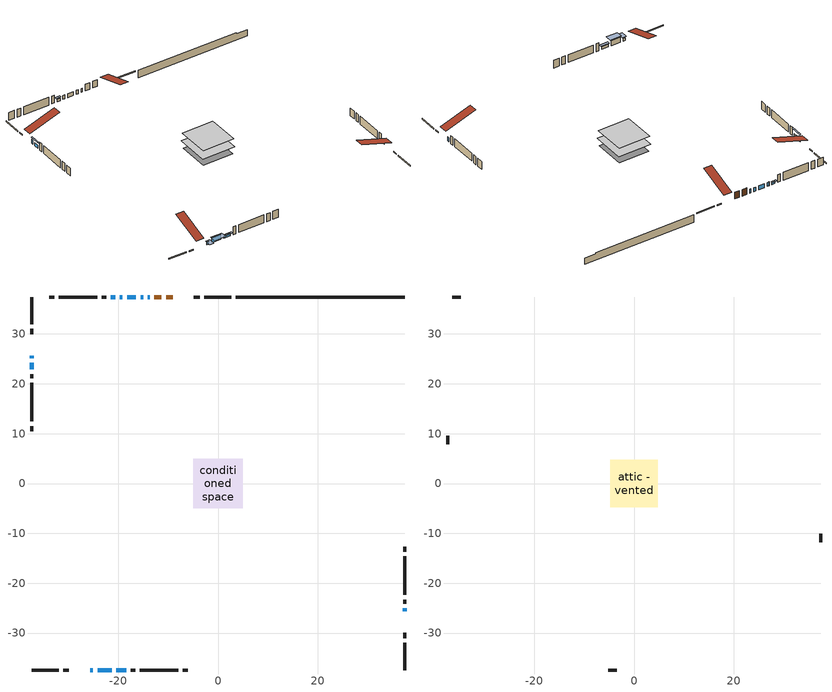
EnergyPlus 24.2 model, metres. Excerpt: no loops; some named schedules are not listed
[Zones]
conditioned space
 floor adiabatic (AdiabaticFloorConstruction): -4.92,-4.92 -4.92,4.92 4.92,4.92 4.92,-4.92 z0.47
 floor foundation (Slab1 construction): -4.54,-4.54 -4.54,4.54 4.54,4.54 4.54,-4.54 z-1.82
 floor foundation (Slab2 construction): -1.18,-1.18 -1.18,1.18 1.18,1.18 1.18,-1.18 z0
 wall outside (RimJoist1 construction): 2.65,37.41 -2.78,37.41 / -37.41,-37.41 -31.98,-37.41 / -37.41,37.41 -37.41,31.98 / 37.41,-37.41 37.41,-31.98 z0.47:0.77
 wall outside (RimJoist2 construction): -3.71,37.41 -4.82,37.41 / -31.05,-37.41 -29.95,-37.41 / -37.41,31.05 -37.41,29.95 / 37.41,-31.05 37.41,-29.95 z0.47:0.77
 wall outside (AdiabaticWallConstruction 1): -9.12,37.41 -10.42,37.41 / -11.35,37.41 -12.75,37.41 z0.47:2.5
 wall outside (AdiabaticWallConstruction): -13.68,37.41 -14.1,37.41 / -15.03,37.41 -15.54,37.41 / 37.41,-25.64 37.41,-25.04 / -37.41,25.64 -37.41,25.12 / -16.47,37.41 -18.25,37.41 / -19.17,37.41 -19.72,37.41 z0.47:1.69; -25.64,-37.41 -25.08,-37.41 z0.47:1.39; -20.64,37.41 -21.51,37.41 z0.47:1.23; -24.15,-37.41 -21.35,-37.41 z0.47:2.05; -20.43,-37.41 -18.4,-37.41 z0.47:1.28; -37.41,24.2 -37.41,22.87 z0.47:1.44
 wall outside (Wall1 construction): -22.44,37.41 -23.28,37.41 / -17.47,-37.41 -16.63,-37.41 / -37.41,21.95 -37.41,21.11 / 37.41,-24.11 37.41,-23.28 z0.47:2.91
 wall outside (Wall2 construction): -24.21,37.41 -31.93,37.41 / -15.7,-37.41 -7.98,-37.41 / -37.41,20.18 -37.41,12.46 / 37.41,-22.35 37.41,-14.63 z0.47:2.91
 wall outside (Wall3 construction): -32.85,37.41 -33.86,37.41 / -7.05,-37.41 -6.05,-37.41 / -37.41,11.53 -37.41,10.53 / 37.41,-13.7 37.41,-12.7 z0.47:2.91
 wall foundation (FoundationWall1 construction): 3.58,37.41,-1.82 3.58,37.41,0.47 34.03,37.41,0.47 34.03,37.41,0.07 37.41,37.41,0.07 37.41,37.41,-1.82
 window (WindowConstruction 6): -13.68,37.41 -14.1,37.41 z0.47:1.69
 window (WindowConstruction 8): -15.03,37.41 -15.54,37.41 z0.47:1.69
 window (WindowConstruction 9): 37.41,-25.64 37.41,-25.04 z0.47:1.69
 window (WindowConstruction 10): -37.41,25.64 -37.41,25.12 z0.47:1.69
 window (WindowConstruction 7): -25.64,-37.41 -25.08,-37.41 z0.47:1.38
 window (WindowConstruction): -16.47,37.41 -18.25,37.41 z0.47:1.69
 window (WindowConstruction 1): -19.17,37.41 -19.72,37.41 z0.47:1.69
 window (WindowConstruction 2): -20.65,37.41 -21.51,37.41 z0.47:1.23
 window (WindowConstruction 3): -24.15,-37.41 -21.35,-37.41 z0.47:2.05
 window (WindowConstruction 4): -20.43,-37.41 -18.4,-37.41 z0.47:1.28
 window (WindowConstruction 5): -37.41,24.2 -37.41,22.88 z0.47:1.44
 door (Door): -9.13,37.41 -10.42,37.41 z0.47:2.5
 door (Door 1): -11.35,37.41 -12.75,37.41 z0.47:2.5
 ceiling adiabatic (AdiabaticFloorConstruction): 4.92,-4.92 4.92,4.92 -4.92,4.92 -4.92,-4.92 z0.47
attic - vented
 floor to conditioned space (Floor1 construction Reversed): -4.77,-4.77 -4.77,4.77 4.77,4.77 4.77,-4.77 z2.91
 wall outside (Wall4 construction): -34.79,37.41 -36.48,37.41 / -5.12,-37.41 -3.42,-37.41 / -37.41,9.6 -37.41,7.9 / 37.41,-11.77 37.41,-10.07 z0.47:2.91
 roof outside (Roof1 construction): -8.2,37.41,2.91 -8.2,28.11,6.01 -5.75,28.11,6.01 -5.75,37.41,2.91; -26.57,-37.41,2.91 -26.57,-28.11,6.01 -29.02,-28.11,6.01 -29.02,-37.41,2.91; -37.41,26.57,2.91 -28.11,26.57,6.01 -28.11,29.02,6.01 -37.41,29.02,2.91; 37.41,-26.57,2.91 28.11,-26.57,6.01 28.11,-29.02,6.01 37.41,-29.02,2.91
shading: -24.78,-37.41 -25.94,-37.41 -25.94,-39.24 -24.78,-39.24 z1.68; -21.81,37.41 -20.35,37.41 -20.35,38.02 -21.81,38.02 z1.53; -21.06,-37.41 -24.45,-37.41 -24.45,-39.24 -21.06,-39.24 z2.34; -18.1,-37.41 -20.72,-37.41 -20.72,-38.02 -18.1,-38.02 z1.58; -37.41,21.66 -37.41,25.41 -37.71,25.41 -37.71,21.66 z2.66
[Building]
Building 1: Terrain=Suburbs
[Site:Location]
Yarmouth AP_NS: Latitude {deg}=43.83; Longitude {deg}=-66.09; Time Zone {hr}=-4; Elevation {m}=43; Keep Site Location Information=Yes
[Site:GroundTemperature:Shallow]
4.08235, 2.59375, 2.47453, 3.18095, 6.01682, 8.83948, 11.2866, 12.8368, 12.9685, 11.7076, 9.32295, 6.58688
[Site:WaterMainsTemperature]
Calculation Method=Schedule; Temperature Schedule=mains temperature schedule
[Material] Roughness=Rough; Thermal Absorptance=0.9
Name | Thickness {m} | Conductivity {W/m-K} | Density {kg/m3} | Specific Heat {J/kg-K} | Solar Absorptance | Visible Absorptance
asphalt or fiberglass shingles | 0.00635 | 0.162714 | 1121.4 | 1465.45 | 0.4 | 0.4
ceiling loosefill ins | 0.0846667 | 0.0480833 | 16.02 | 1046.75 | 0.7 | 0.7
ceiling stud and cavity | 0.1397 | 1.0171 | 65.682 | 1177.47 | 0.7 | 0.7
concrete 4.0 in. | 0.1016 | 1.803125 | 2242.8 | 837.4 | 0.7 | 0.7
concrete 8.0 in. | 0.2032 | 1.803125 | 2242.8 | 837.4 | 0.7 | 0.7
door material | 0.04445 | 0.053851 | 512.64 | 1214.23 | 0.7 | 0.7
door material 1 | 0.04445 | 0.188738 | 512.64 | 1214.23 | 0.7 | 0.7
floor covering | 0.0127 | 0.0433444 | 54.468 | 1339.84 | 0.6 | 0.6
floor rigid ins; wall rigid ins | 0.512978 | 0.029427 | 32.04 | 1214.23 | 0.7 | 0.7
floor stud and cavity | 0.1397 | 1.75129 | 37.0049 | 1207.88 | 0.7 | 0.7
furniture material conditioned space 1 | 0.1524 | 0.115458 | 640.8 | 1214.23 | 0.6 | 0.6
gypsum board | 0.0127 | 0.160291 | 801 | 837.4 | 0.6 | 0.6
gypsum board 1 | 0.00254 | 0.160291 | 801 | 837.4 | 0.6 | 0.6
osb sheathing 0.5 in. | 0.0127 | 0.115458 | 512.64 | 1214.23 | 0.7 | 0.7
osb sheathing 0.75 in. | 0.01905 | 0.115458 | 512.64 | 1214.23 | 0.7 | 0.7
rim joist stud and cavity | 0.0508 | 0.126838 | 50.32683 | 1063.81 | 0.6 | 0.6
rim joist stud and cavity 1 | 0.0508 | 0.106279 | 50.32683 | 1063.81 | 0.6 | 0.6
wall stud and cavity | 0.1397 | 0.0823866 | 139.0536 | 1170.24 | 0.7 | 0.7
wall stud and cavity 1 | 0.1397 | 0.0817079 | 139.0536 | 1170.24 | 0.7 | 0.7
wall stud and cavity 2 | 0.0889 | 1.11658 | 50.32683 | 1063.81 | 0.7 | 0.7
wall stud and cavity 3 | 0.0889 | 6.1454 | 50.32683 | 1063.81 | 0.6 | 0.6
wall stud and cavity 4 | 0.0889 | 0.380278 | 52.3479 | 1209.89 | 0.7 | 0.7
wall stud and cavity 5 | 0.0889 | 0.391764 | 83.0341 | 1211.67 | 0.7 | 0.7
wood siding | 0.0254 | 0.102417 | 544.68 | 1172.36 | 0.4 | 0.4
wood siding 1 | 0.00254 | 0.102417 | 544.68 | 1172.36 | 0.4 | 0.4
wood siding 2; wood siding 3; wood siding 4 | 0.0254 | 0.102417 | 544.68 | 1172.36 | 0.7 | 0.7
[WindowMaterial:SimpleGlazingSystem]
Name | U-Factor {W/m2-K} | Solar Heat Gain Coefficient
WindowMaterial | 2.90486 | 0.68
WindowMaterial 1 | 2.98038 | 0.53
WindowMaterial 2 | 3.03659 | 0.48
WindowMaterial 3 | 2.79244 | 0.7
WindowMaterial 4 | 2.96903 | 0.55
WindowMaterial 5 | 2.929848 | 0.66
WindowMaterial 6 | 3.04227 | 0.45
WindowMaterial 7 | 5.37877 | 0.69
WindowMaterial 8 | 3.063281 | 0.4
[Construction]
AdiabaticFloorConstruction: floor stud and cavity, floor rigid ins, osb sheathing 0.75 in., floor covering
AdiabaticWallConstruction: wood siding 3, wall rigid ins, wall stud and cavity 4, gypsum board
AdiabaticWallConstruction 1: wood siding 4, wall rigid ins, wall stud and cavity 4, gypsum board
Door: door material
Door 1: door material 1
Floor1 construction Reversed: gypsum board, ceiling stud and cavity, ceiling loosefill ins
FoundationWall1 construction: concrete 8.0 in.
furniture construction conditioned space 1: furniture material conditioned space 1
PartitionWallConstruction: gypsum board, wall stud and cavity 5, gypsum board
RimJoist1 construction: wood siding 2, rim joist stud and cavity
RimJoist2 construction: wood siding 2, rim joist stud and cavity 1
Roof1 construction: asphalt or fiberglass shingles
Slab1 construction; Slab2 construction: concrete 4.0 in.
Wall1 construction: wood siding, osb sheathing 0.5 in., wall stud and cavity, gypsum board
Wall2 construction: wood siding, osb sheathing 0.5 in., wall stud and cavity 1, gypsum board
Wall3 construction: wood siding 1, wall stud and cavity 2, gypsum board 1
Wall4 construction: wood siding 1, wall stud and cavity 3
WindowConstruction: WindowMaterial
WindowConstruction 1: WindowMaterial 1
WindowConstruction 10; WindowConstruction 8: WindowMaterial 7
WindowConstruction 2: WindowMaterial 2
WindowConstruction 3: WindowMaterial 3
WindowConstruction 4: WindowMaterial 4
WindowConstruction 5: WindowMaterial 5
WindowConstruction 6; WindowConstruction 7: WindowMaterial 6
WindowConstruction 9: WindowMaterial 8
[Zone] Multiplier=1; Part of Total Floor Area=Yes
Name | Volume {m3}
attic - vented | 45.8577
conditioned space | 441.6
[Space]
Name | Zone | Volume {m3}
attic - vented 1 | attic - vented | 45.8577
conditioned space 1 | conditioned space | 441.6
[ZoneInfiltration:EffectiveLeakageArea]
infil attic - vented 1: Zone or Space=attic - vented 1; Schedule=Always On Discrete; Effective Air Leakage Area {cm2}=3314.18; Stack Coefficient=0.000385097; Wind Coefficient=1.32588e-05
[ZoneMixing]
whole house fan mix: Zone or Space=attic - vented; Schedule=Always On Continuous; Design Flow Rate Calculation Method=Flow/Zone; Design Flow Rate {m3/s}=0; Source Zone or Space=conditioned space
[SurfaceProperty:ExposedFoundationPerimeter] Exposed Perimeter Calculation Method=TotalExposedPerimeter
Name | Total Exposed Perimeter {m}
Slab1 | 33.833
Slab2 | 5.79099
[InternalMass] Zone or ZoneList=conditioned space; Space or SpaceList=conditioned space 1
Name | Construction | Surface Area {m2}
furniture mass conditioned space 1 | furniture construction conditioned space 1 | 73.92
partition wall mass | PartitionWallConstruction | 184.8
[Lights]
interior lighting: Zone or ZoneList or Space or SpaceList=conditioned space 1; Schedule=interior lighting schedule; Design Level Calculation Method=LightingLevel; Lighting Level {W}=343.2; Return Air Fraction=0; Fraction Radiant=0.6; Fraction Visible=0.2; Fraction Replaceable=1
[People]
occupants: Zone or ZoneList or Space or SpaceList=conditioned space 1; Number of People Schedule=occupants schedule; Number of People Calculation Method=People; Number of People=3; Fraction Radiant=0.314171; Sensible Heat Fraction=0.56303; Activity Level Schedule=occupants activity schedule; Carbon Dioxide Generation Rate {m3/s-W}=0; Enable ASHRAE 55 Comfort Warnings=No; Mean Radiant Temperature Calculation Type=EnclosureAveraged
[ElectricEquipment] Zone or ZoneList or Space or SpaceList=conditioned space 1; Design Level Calculation Method=EquipmentLevel
Name | Schedule | Design Level {W} | Fraction Latent | Fraction Radiant | Fraction Lost
clothes dryer | clothes dryer schedule | 140.772 | 0.015 | 0.081 | 0.85
clothes washer | clothes washer schedule | 32.1985 | 0.03 | 0.162 | 0.7
cooking range | cooking range schedule | 215.147 | 0.08 | 0.432 | 0.2
dishwasher | dishwasher schedule | 66.8632 | 0.3 | 0.18 | 0.4
fridge | fridge schedule | 72.9452 | 0 | 0.6 | 0
mech vent bath fan 0 | mech vent bath fan 0 schedule | 50.2 | 0 | 0 | 1
mech vent house fan | mech vent house fan schedule | 0 | 0 | 0 | 1
mech vent house fan cfis | mech vent house fan cfis schedule | 0 | 0 | 0 | 0
misc plug loads | misc plug loads schedule | 494.7 | 0.045 | 0.513 | 0.1
whole house fan | Always On Discrete | 0 | 0 | 0 | 1
[OtherEquipment] Zone or ZoneList or Space or SpaceList=conditioned space 1; Design Level Calculation Method=EquipmentLevel
Name | Fuel Type | Schedule | Design Level {W} | Fraction Latent | Fraction Radiant | Fraction Lost
clothes dryer 1 | Electricity | clothes dryer schedule | 0 | 0.015 | 0.081 | 0.85
cooking range 1 | Electricity | cooking range schedule | 0 | 0.08 | 0.432 | 0.2
general water use latent | None | general water use schedule | 62.594 | 1 | 0 | 0
general water use sensible | None | general water use schedule | -61.6891 | 0 | 0.6 | 0
mech vent house fan latent load | None | Always On Discrete | 0 | 1 | 0 | 0
mech vent house fan sensible load | None | Always On Discrete | 0 | 0 | 0 | 0
water heater energy adjustment1 | Electricity | Always On Discrete | 0.01 | 0 | 0 | 1
[ZoneInfiltration:DesignFlowRate] Zone or ZoneList or Space or SpaceList=conditioned space 1; Schedule=Always On Discrete; Design Flow Rate Calculation Method=Flow/Zone; Design Flow Rate {m3/s}=0
infil flow; natural vent flow; whole house fan flow
[Foundation:Kiva] Initial Indoor Air Temperature {C}=18; Wall Depth Below Slab {m}=0.2032
Name | Wall Height Above Grade {m}
Foundation Kiva 1 | 0.470002
Foundation Kiva 2 | 0.1016
[Foundation:Kiva:Settings]
Soil Conductivity {W/m-K}=0.849921; Soil Density {kg/m3}=1842.3; Soil Specific Heat {J/kg-K}=418.7; Ground Solar Absorptivity=0.9; Ground Thermal Absorptivity=0.9; Ground Surface Roughness {m}=0.03; Far-Field Width {m}=40; Deep-Ground Boundary Condition=ZeroFlux; Deep-Ground Depth {m}=40; Minimum Cell Dimension {m}=0.2; Maximum Cell Growth Coefficient=3; Simulation Timestep=Timestep
[Exterior:Lights]
exterior lighting: Schedule=exterior lighting schedule; Design Level {W}=75.6
[Schedule:Constant]
Name | Hourly Value
Always On Continuous; mech vent house fan schedule; mech vent house fan cfis schedule; Always On Discrete | 1
occupants activity schedule | 117.228
fridge schedule | 0
[Schedule:Week:Daily]
interior lighting schedule Week Rule - Jan1-Jan27: interior lighting schedule day, interior lighting schedule day, interior lighting schedule day, interior lighting schedule day, interior lighting schedule day, interior lighting schedule day, interior lighting schedule day, interior lighting schedule default day, interior lighting schedule default day, interior lighting schedule default day, interior lighting schedule default day, interior lighting schedule default day
interior lighting schedule Week Rule - Jan28-Feb3: interior lighting schedule day, interior lighting schedule day, interior lighting schedule day, interior lighting schedule day, interior lighting schedule day 1, interior lighting schedule day 1, interior lighting schedule day 1, interior lighting schedule default day, interior lighting schedule default day, interior lighting schedule default day, interior lighting schedule default day, interior lighting schedule default day
interior lighting schedule Week Rule - Feb4-Feb24: interior lighting schedule day 1, interior lighting schedule day 1, interior lighting schedule day 1, interior lighting schedule day 1, interior lighting schedule day 1, interior lighting schedule day 1, interior lighting schedule day 1, interior lighting schedule default day, interior lighting schedule default day, interior lighting schedule default day, interior lighting schedule default day, interior lighting schedule default day
interior lighting schedule Week Rule - Feb25-Mar3: interior lighting schedule day 1, interior lighting schedule day 1, interior lighting schedule day 1, interior lighting schedule day 1, interior lighting schedule day 2, interior lighting schedule day 2, interior lighting schedule day 2, interior lighting schedule default day, interior lighting schedule default day, interior lighting schedule default day, interior lighting schedule default day, interior lighting schedule default day
interior lighting schedule Week Rule - Mar4-Mar31: interior lighting schedule day 2, interior lighting schedule day 2, interior lighting schedule day 2, interior lighting schedule day 2, interior lighting schedule day 2, interior lighting schedule day 2, interior lighting schedule day 2, interior lighting schedule default day, interior lighting schedule default day, interior lighting schedule default day, interior lighting schedule default day, interior lighting schedule default day
interior lighting schedule Week Rule - Apr1-Apr28: interior lighting schedule day 3, interior lighting schedule day 3, interior lighting schedule day 3, interior lighting schedule day 3, interior lighting schedule day 3, interior lighting schedule day 3, interior lighting schedule day 3, interior lighting schedule default day, interior lighting schedule default day, interior lighting schedule default day, interior lighting schedule default day, interior lighting schedule default day
interior lighting schedule Week Rule - Apr29-May5: interior lighting schedule day 3, interior lighting schedule day 3, interior lighting schedule day 4, interior lighting schedule day 4, interior lighting schedule day 4, interior lighting schedule day 4, interior lighting schedule day 4, interior lighting schedule default day, interior lighting schedule default day, interior lighting schedule default day, interior lighting schedule default day, interior lighting schedule default day
interior lighting schedule Week Rule - May6-May26: interior lighting schedule day 4, interior lighting schedule day 4, interior lighting schedule day 4, interior lighting schedule day 4, interior lighting schedule day 4, interior lighting schedule day 4, interior lighting schedule day 4, interior lighting schedule default day, interior lighting schedule default day, interior lighting schedule default day, interior lighting schedule default day, interior lighting schedule default day
interior lighting schedule Week Rule - May27-Jun2: interior lighting schedule day 4, interior lighting schedule day 4, interior lighting schedule day 4, interior lighting schedule day 4, interior lighting schedule day 4, interior lighting schedule day 5, interior lighting schedule day 5, interior lighting schedule default day, interior lighting schedule default day, interior lighting schedule default day, interior lighting schedule default day, interior lighting schedule default day
interior lighting schedule Week Rule - Jun3-Jun30: interior lighting schedule day 5, interior lighting schedule day 5, interior lighting schedule day 5, interior lighting schedule day 5, interior lighting schedule day 5, interior lighting schedule day 5, interior lighting schedule day 5, interior lighting schedule default day, interior lighting schedule default day, interior lighting schedule default day, interior lighting schedule default day, interior lighting schedule default day
interior lighting schedule Week Rule - Jul1-Jul28: interior lighting schedule day 6, interior lighting schedule day 6, interior lighting schedule day 6, interior lighting schedule day 6, interior lighting schedule day 6, interior lighting schedule day 6, interior lighting schedule day 6, interior lighting schedule default day, interior lighting schedule default day, interior lighting schedule default day, interior lighting schedule default day, interior lighting schedule default day
interior lighting schedule Week Rule - Jul29-Aug4: interior lighting schedule day 6, interior lighting schedule day 6, interior lighting schedule day 6, interior lighting schedule day 7, interior lighting schedule day 7, interior lighting schedule day 7, interior lighting schedule day 7, interior lighting schedule default day, interior lighting schedule default day, interior lighting schedule default day, interior lighting schedule default day, interior lighting schedule default day
interior lighting schedule Week Rule - Aug5-Aug25: interior lighting schedule day 7, interior lighting schedule day 7, interior lighting schedule day 7, interior lighting schedule day 7, interior lighting schedule day 7, interior lighting schedule day 7, interior lighting schedule day 7, interior lighting schedule default day, interior lighting schedule default day, interior lighting schedule default day, interior lighting schedule default day, interior lighting schedule default day
interior lighting schedule Week Rule - Aug26-Sep1: interior lighting schedule day 7, interior lighting schedule day 7, interior lighting schedule day 7, interior lighting schedule day 7, interior lighting schedule day 7, interior lighting schedule day 7, interior lighting schedule day 8, interior lighting schedule default day, interior lighting schedule default day, interior lighting schedule default day, interior lighting schedule default day, interior lighting schedule default day
interior lighting schedule Week Rule - Sep2-Sep29: interior lighting schedule day 8, interior lighting schedule day 8, interior lighting schedule day 8, interior lighting schedule day 8, interior lighting schedule day 8, interior lighting schedule day 8, interior lighting schedule day 8, interior lighting schedule default day, interior lighting schedule default day, interior lighting schedule default day, interior lighting schedule default day, interior lighting schedule default day
interior lighting schedule Week Rule - Sep30-Oct6: interior lighting schedule day 8, interior lighting schedule day 9, interior lighting schedule day 9, interior lighting schedule day 9, interior lighting schedule day 9, interior lighting schedule day 9, interior lighting schedule day 9, interior lighting schedule default day, interior lighting schedule default day, interior lighting schedule default day, interior lighting schedule default day, interior lighting schedule default day
interior lighting schedule Week Rule - Oct7-Oct27: interior lighting schedule day 9, interior lighting schedule day 9, interior lighting schedule day 9, interior lighting schedule day 9, interior lighting schedule day 9, interior lighting schedule day 9, interior lighting schedule day 9, interior lighting schedule default day, interior lighting schedule default day, interior lighting schedule default day, interior lighting schedule default day, interior lighting schedule default day
interior lighting schedule Week Rule - Oct28-Nov3: interior lighting schedule day 9, interior lighting schedule day 9, interior lighting schedule day 9, interior lighting schedule day 9, interior lighting schedule day 10, interior lighting schedule day 10, interior lighting schedule day 10, interior lighting schedule default day, interior lighting schedule default day, interior lighting schedule default day, interior lighting schedule default day, interior lighting schedule default day
interior lighting schedule Week Rule - Nov4-Nov24: interior lighting schedule day 10, interior lighting schedule day 10, interior lighting schedule day 10, interior lighting schedule day 10, interior lighting schedule day 10, interior lighting schedule day 10, interior lighting schedule day 10, interior lighting schedule default day, interior lighting schedule default day, interior lighting schedule default day, interior lighting schedule default day, interior lighting schedule default day
interior lighting schedule Week Rule - Nov25-Dec1: interior lighting schedule day 10, interior lighting schedule day 10, interior lighting schedule day 10, interior lighting schedule day 10, interior lighting schedule day 10, interior lighting schedule day 10, interior lighting schedule day 11, interior lighting schedule default day, interior lighting schedule default day, interior lighting schedule default day, interior lighting schedule default day, interior lighting schedule default day
interior lighting schedule Week Rule - Dec2-Dec31: interior lighting schedule day 11, interior lighting schedule day 11, interior lighting schedule day 11, interior lighting schedule day 11, interior lighting schedule day 11, interior lighting schedule day 11, interior lighting schedule day 11, interior lighting schedule default day, interior lighting schedule default day, interior lighting schedule default day, interior lighting schedule default day, interior lighting schedule default day
occupants schedule Week Rule - Jan1-Dec31: occupants schedule day, occupants schedule day, occupants schedule day, occupants schedule day, occupants schedule day, occupants schedule day, occupants schedule day, occupants schedule default day, occupants schedule default day, occupants schedule default day, occupants schedule default day, occupants schedule default day
clothes dryer schedule Week Rule - Jan1-Dec31: clothes dryer schedule day, clothes dryer schedule day, clothes dryer schedule day, clothes dryer schedule day, clothes dryer schedule day, clothes dryer schedule day, clothes dryer schedule day, clothes dryer schedule default day, clothes dryer schedule default day, clothes dryer schedule default day, clothes dryer schedule default day, clothes dryer schedule default day
clothes washer schedule Week Rule - Jan1-Dec31: clothes washer schedule day, clothes washer schedule day, clothes washer schedule day, clothes washer schedule day, clothes washer schedule day, clothes washer schedule day, clothes washer schedule day, clothes washer schedule default day, clothes washer schedule default day, clothes washer schedule default day, clothes washer schedule default day, clothes washer schedule default day
cooking range schedule Week Rule - Jan1-Dec31: cooking range schedule day, cooking range schedule day, cooking range schedule day, cooking range schedule day, cooking range schedule day, cooking range schedule day, cooking range schedule day, cooking range schedule default day, cooking range schedule default day, cooking range schedule default day, cooking range schedule default day, cooking range schedule default day
dishwasher schedule Week Rule - Jan1-Dec31: dishwasher schedule day, dishwasher schedule day, dishwasher schedule day, dishwasher schedule day, dishwasher schedule day, dishwasher schedule day, dishwasher schedule day, dishwasher schedule default day, dishwasher schedule default day, dishwasher schedule default day, dishwasher schedule default day, dishwasher schedule default day
mech vent bath fan 0 schedule Week Rule - Jan1-Dec31: mech vent bath fan 0 schedule day, mech vent bath fan 0 schedule day, mech vent bath fan 0 schedule day, mech vent bath fan 0 schedule day, mech vent bath fan 0 schedule day, mech vent bath fan 0 schedule day, mech vent bath fan 0 schedule day, mech vent bath fan 0 schedule default day, mech vent bath fan 0 schedule default day, mech vent bath fan 0 schedule default day, mech vent bath fan 0 schedule default day, mech vent bath fan 0 schedule default day
misc plug loads schedule Week Rule - Jan1-Dec31: misc plug loads schedule day, misc plug loads schedule day, misc plug loads schedule day, misc plug loads schedule day, misc plug loads schedule day, misc plug loads schedule day, misc plug loads schedule day, misc plug loads schedule default day, misc plug loads schedule default day, misc plug loads schedule default day, misc plug loads schedule default day, misc plug loads schedule default day
general water use schedule Week Rule - Jan1-Dec31: general water use schedule day, general water use schedule day, general water use schedule day, general water use schedule day, general water use schedule day, general water use schedule day, general water use schedule day, general water use schedule default day, general water use schedule default day, general water use schedule default day, general water use schedule default day, general water use schedule default day
exterior lighting schedule Week Rule - Jan1-Jan27: exterior lighting schedule day, exterior lighting schedule day, exterior lighting schedule day, exterior lighting schedule day, exterior lighting schedule day, exterior lighting schedule day, exterior lighting schedule day, exterior lighting schedule default day, exterior lighting schedule default day, exterior lighting schedule default day, exterior lighting schedule default day, exterior lighting schedule default day
exterior lighting schedule Week Rule - Jan28-Feb3: exterior lighting schedule day, exterior lighting schedule day, exterior lighting schedule day, exterior lighting schedule day, exterior lighting schedule day 1, exterior lighting schedule day 1, exterior lighting schedule day 1, exterior lighting schedule default day, exterior lighting schedule default day, exterior lighting schedule default day, exterior lighting schedule default day, exterior lighting schedule default day
exterior lighting schedule Week Rule - Feb4-Feb24: exterior lighting schedule day 1, exterior lighting schedule day 1, exterior lighting schedule day 1, exterior lighting schedule day 1, exterior lighting schedule day 1, exterior lighting schedule day 1, exterior lighting schedule day 1, exterior lighting schedule default day, exterior lighting schedule default day, exterior lighting schedule default day, exterior lighting schedule default day, exterior lighting schedule default day
exterior lighting schedule Week Rule - Feb25-Mar3: exterior lighting schedule day 1, exterior lighting schedule day 1, exterior lighting schedule day 1, exterior lighting schedule day 1, exterior lighting schedule day 2, exterior lighting schedule day 2, exterior lighting schedule day 2, exterior lighting schedule default day, exterior lighting schedule default day, exterior lighting schedule default day, exterior lighting schedule default day, exterior lighting schedule default day
exterior lighting schedule Week Rule - Mar4-Mar31: exterior lighting schedule day 2, exterior lighting schedule day 2, exterior lighting schedule day 2, exterior lighting schedule day 2, exterior lighting schedule day 2, exterior lighting schedule day 2, exterior lighting schedule day 2, exterior lighting schedule default day, exterior lighting schedule default day, exterior lighting schedule default day, exterior lighting schedule default day, exterior lighting schedule default day
exterior lighting schedule Week Rule - Apr1-Apr28: exterior lighting schedule day 3, exterior lighting schedule day 3, exterior lighting schedule day 3, exterior lighting schedule day 3, exterior lighting schedule day 3, exterior lighting schedule day 3, exterior lighting schedule day 3, exterior lighting schedule default day, exterior lighting schedule default day, exterior lighting schedule default day, exterior lighting schedule default day, exterior lighting schedule default day
exterior lighting schedule Week Rule - Apr29-May5: exterior lighting schedule day 3, exterior lighting schedule day 3, exterior lighting schedule day 4, exterior lighting schedule day 4, exterior lighting schedule day 4, exterior lighting schedule day 4, exterior lighting schedule day 4, exterior lighting schedule default day, exterior lighting schedule default day, exterior lighting schedule default day, exterior lighting schedule default day, exterior lighting schedule default day
exterior lighting schedule Week Rule - May6-May26: exterior lighting schedule day 4, exterior lighting schedule day 4, exterior lighting schedule day 4, exterior lighting schedule day 4, exterior lighting schedule day 4, exterior lighting schedule day 4, exterior lighting schedule day 4, exterior lighting schedule default day, exterior lighting schedule default day, exterior lighting schedule default day, exterior lighting schedule default day, exterior lighting schedule default day
exterior lighting schedule Week Rule - May27-Jun2: exterior lighting schedule day 4, exterior lighting schedule day 4, exterior lighting schedule day 4, exterior lighting schedule day 4, exterior lighting schedule day 4, exterior lighting schedule day 5, exterior lighting schedule day 5, exterior lighting schedule default day, exterior lighting schedule default day, exterior lighting schedule default day, exterior lighting schedule default day, exterior lighting schedule default day
exterior lighting schedule Week Rule - Jun3-Jun30: exterior lighting schedule day 5, exterior lighting schedule day 5, exterior lighting schedule day 5, exterior lighting schedule day 5, exterior lighting schedule day 5, exterior lighting schedule day 5, exterior lighting schedule day 5, exterior lighting schedule default day, exterior lighting schedule default day, exterior lighting schedule default day, exterior lighting schedule default day, exterior lighting schedule default day
exterior lighting schedule Week Rule - Jul1-Jul28: exterior lighting schedule day 6, exterior lighting schedule day 6, exterior lighting schedule day 6, exterior lighting schedule day 6, exterior lighting schedule day 6, exterior lighting schedule day 6, exterior lighting schedule day 6, exterior lighting schedule default day, exterior lighting schedule default day, exterior lighting schedule default day, exterior lighting schedule default day, exterior lighting schedule default day
exterior lighting schedule Week Rule - Jul29-Aug4: exterior lighting schedule day 6, exterior lighting schedule day 6, exterior lighting schedule day 6, exterior lighting schedule day 7, exterior lighting schedule day 7, exterior lighting schedule day 7, exterior lighting schedule day 7, exterior lighting schedule default day, exterior lighting schedule default day, exterior lighting schedule default day, exterior lighting schedule default day, exterior lighting schedule default day
exterior lighting schedule Week Rule - Aug5-Aug25: exterior lighting schedule day 7, exterior lighting schedule day 7, exterior lighting schedule day 7, exterior lighting schedule day 7, exterior lighting schedule day 7, exterior lighting schedule day 7, exterior lighting schedule day 7, exterior lighting schedule default day, exterior lighting schedule default day, exterior lighting schedule default day, exterior lighting schedule default day, exterior lighting schedule default day
exterior lighting schedule Week Rule - Aug26-Sep1: exterior lighting schedule day 7, exterior lighting schedule day 7, exterior lighting schedule day 7, exterior lighting schedule day 7, exterior lighting schedule day 7, exterior lighting schedule day 7, exterior lighting schedule day 8, exterior lighting schedule default day, exterior lighting schedule default day, exterior lighting schedule default day, exterior lighting schedule default day, exterior lighting schedule default day
exterior lighting schedule Week Rule - Sep2-Sep29: exterior lighting schedule day 8, exterior lighting schedule day 8, exterior lighting schedule day 8, exterior lighting schedule day 8, exterior lighting schedule day 8, exterior lighting schedule day 8, exterior lighting schedule day 8, exterior lighting schedule default day, exterior lighting schedule default day, exterior lighting schedule default day, exterior lighting schedule default day, exterior lighting schedule default day
exterior lighting schedule Week Rule - Sep30-Oct6: exterior lighting schedule day 8, exterior lighting schedule day 9, exterior lighting schedule day 9, exterior lighting schedule day 9, exterior lighting schedule day 9, exterior lighting schedule day 9, exterior lighting schedule day 9, exterior lighting schedule default day, exterior lighting schedule default day, exterior lighting schedule default day, exterior lighting schedule default day, exterior lighting schedule default day
exterior lighting schedule Week Rule - Oct7-Oct27: exterior lighting schedule day 9, exterior lighting schedule day 9, exterior lighting schedule day 9, exterior lighting schedule day 9, exterior lighting schedule day 9, exterior lighting schedule day 9, exterior lighting schedule day 9, exterior lighting schedule default day, exterior lighting schedule default day, exterior lighting schedule default day, exterior lighting schedule default day, exterior lighting schedule default day
exterior lighting schedule Week Rule - Oct28-Nov3: exterior lighting schedule day 9, exterior lighting schedule day 9, exterior lighting schedule day 9, exterior lighting schedule day 9, exterior lighting schedule day 10, exterior lighting schedule day 10, exterior lighting schedule day 10, exterior lighting schedule default day, exterior lighting schedule default day, exterior lighting schedule default day, exterior lighting schedule default day, exterior lighting schedule default day
exterior lighting schedule Week Rule - Nov4-Nov24: exterior lighting schedule day 10, exterior lighting schedule day 10, exterior lighting schedule day 10, exterior lighting schedule day 10, exterior lighting schedule day 10, exterior lighting schedule day 10, exterior lighting schedule day 10, exterior lighting schedule default day, exterior lighting schedule default day, exterior lighting schedule default day, exterior lighting schedule default day, exterior lighting schedule default day
[Schedule:Year]
interior lighting schedule: interior lighting schedule Week Rule - Jan1-Jan27, 1, 1, 1, 27, interior lighting schedule Week Rule - Jan28-Feb3, 1, 28, 2, 3, interior lighting schedule Week Rule - Feb4-Feb24, 2, 4, 2, 24, interior lighting schedule Week Rule - Feb25-Mar3, 2, 25, 3, 3, interior lighting schedule Week Rule - Mar4-Mar31, 3, 4, 3, 31, interior lighting schedule Week Rule - Apr1-Apr28, 4, 1, 4, 28, interior lighting schedule Week Rule - Apr29-May5, 4, 29, 5, 5, interior lighting schedule Week Rule - May6-May26, 5, 6, 5, 26, interior lighting schedule Week Rule - May27-Jun2, 5, 27, 6, 2, interior lighting schedule Week Rule - Jun3-Jun30, 6, 3, 6, 30, interior lighting schedule Week Rule - Jul1-Jul28, 7, 1, 7, 28, interior lighting schedule Week Rule - Jul29-Aug4, 7, 29, 8, 4, interior lighting schedule Week Rule - Aug5-Aug25, 8, 5, 8, 25, interior lighting schedule Week Rule - Aug26-Sep1, 8, 26, 9, 1, interior lighting schedule Week Rule - Sep2-Sep29, 9, 2, 9, 29, interior lighting schedule Week Rule - Sep30-Oct6, 9, 30, 10, 6, interior lighting schedule Week Rule - Oct7-Oct27, 10, 7, 10, 27, interior lighting schedule Week Rule - Oct28-Nov3, 10, 28, 11, 3, interior lighting schedule Week Rule - Nov4-Nov24, 11, 4, 11, 24, interior lighting schedule Week Rule - Nov25-Dec1, 11, 25, 12, 1, interior lighting schedule Week Rule - Dec2-Dec31, 12, 2, 12, 31
occupants schedule: occupants schedule Week Rule - Jan1-Dec31, 1, 1, 12, 31
clothes dryer schedule: clothes dryer schedule Week Rule - Jan1-Dec31, 1, 1, 12, 31
clothes washer schedule: clothes washer schedule Week Rule - Jan1-Dec31, 1, 1, 12, 31
cooking range schedule: cooking range schedule Week Rule - Jan1-Dec31, 1, 1, 12, 31
dishwasher schedule: dishwasher schedule Week Rule - Jan1-Dec31, 1, 1, 12, 31
mech vent bath fan 0 schedule: mech vent bath fan 0 schedule Week Rule - Jan1-Dec31, 1, 1, 12, 31
misc plug loads schedule: misc plug loads schedule Week Rule - Jan1-Dec31, 1, 1, 12, 31
general water use schedule: general water use schedule Week Rule - Jan1-Dec31, 1, 1, 12, 31
exterior lighting schedule: exterior lighting schedule Week Rule - Jan1-Jan27, 1, 1, 1, 27, exterior lighting schedule Week Rule - Jan28-Feb3, 1, 28, 2, 3, exterior lighting schedule Week Rule - Feb4-Feb24, 2, 4, 2, 24, exterior lighting schedule Week Rule - Feb25-Mar3, 2, 25, 3, 3, exterior lighting schedule Week Rule - Mar4-Mar31, 3, 4, 3, 31, exterior lighting schedule Week Rule - Apr1-Apr28, 4, 1, 4, 28, exterior lighting schedule Week Rule - Apr29-May5, 4, 29, 5, 5, exterior lighting schedule Week Rule - May6-May26, 5, 6, 5, 26, exterior lighting schedule Week Rule - May27-Jun2, 5, 27, 6, 2, exterior lighting schedule Week Rule - Jun3-Jun30, 6, 3, 6, 30, exterior lighting schedule Week Rule - Jul1-Jul28, 7, 1, 7, 28, exterior lighting schedule Week Rule - Jul29-Aug4, 7, 29, 8, 4, exterior lighting schedule Week Rule - Aug5-Aug25, 8, 5, 8, 25, exterior lighting schedule Week Rule - Aug26-Sep1, 8, 26, 9, 1, exterior lighting schedule Week Rule - Sep2-Sep29, 9, 2, 9, 29, exterior lighting schedule Week Rule - Sep30-Oct6, 9, 30, 10, 6, exterior lighting schedule Week Rule - Oct7-Oct27, 10, 7, 10, 27, exterior lighting schedule Week Rule - Oct28-Nov3, 10, 28, 11, 3, exterior lighting schedule Week Rule - Nov4-Nov24, 11, 4, 11, 24, exterior lighting schedule Week Rule - Nov25-Dec1, 11, 25, 12, 1, exterior lighting schedule Week Rule - Dec2-Dec31, 12, 2, 12, 31
[Schedule:Compact]
mains temperature schedule: Through: 01/01, For: AllDays, Until: 24:00, 8.11167, Through: 01/02, For: AllDays, Until: 24:00, 8.06167, Through: 01/03, For: AllDays, Until: 24:00, 8.01222, Through: 01/04, For: AllDays, Until: 24:00, 7.96333, Through: 01/05, For: AllDays, Until: 24:00, 7.91556, Through: 01/06, For: AllDays, Until: 24:00, 7.86889, Through: 01/07, For: AllDays, Until: 24:00, 7.82278, Through: 01/08, For: AllDays, Until: 24:00, 7.77778, Through: 01/09, For: AllDays, Until: 24:00, 7.73333, Through: 01/10, For: AllDays, Until: 24:00, 7.69056, Through: 01/11, For: AllDays, Until: 24:00, 7.64778, Through: 01/12, For: AllDays, Until: 24:00, 7.60667, Through: 01/13, For: AllDays, Until: 24:00, 7.56611, Through: 01/14, For: AllDays, Until: 24:00, 7.52722, Through: 01/15, For: AllDays, Until: 24:00, 7.48833, Through: 01/16, For: AllDays, Until: 24:00, 7.45111, Through: 01/17, For: AllDays, Until: 24:00, 7.415, Through: 01/18, For: AllDays, Until: 24:00, 7.37944, Through: 01/19, For: AllDays, Until: 24:00, 7.345, Through: 01/20, For: AllDays, Until: 24:00, 7.31222, Through: 01/21, For: AllDays, Until: 24:00, 7.28, Through: 01/22, For: AllDays, Until: 24:00, 7.24889, Through: 01/23, For: AllDays, Until: 24:00, 7.21889, Through: 01/24, For: AllDays, Until: 24:00, 7.18944, Through: 01/25, For: AllDays, Until: 24:00, 7.16167, Through: 01/26, For: AllDays, Until: 24:00, 7.135, Through: 01/27, For: AllDays, Until: 24:00, 7.10944, Through: 01/28, For: AllDays, Until: 24:00, 7.085, Through: 01/29, For: AllDays, Until: 24:00, 7.06167, Through: 01/30, For: AllDays, Until: 24:00, 7.03944, Through: 01/31, For: AllDays, Until: 24:00, 7.01833, Through: 02/01, For: AllDays, Until: 24:00, 6.99833, Through: 02/02, For: AllDays, Until: 24:00, 6.97944, Through: 02/03, For: AllDays, Until: 24:00, 6.96167, Through: 02/04, For: AllDays, Until: 24:00, 6.945, Through: 02/05, For: AllDays, Until: 24:00, 6.93, Through: 02/06, For: AllDays, Until: 24:00, 6.91556, Through: 02/07, For: AllDays, Until: 24:00, 6.90278, Through: 02/08, For: AllDays, Until: 24:00, 6.89111, Through: 02/09, For: AllDays, Until: 24:00, 6.88, Through: 02/10, For: AllDays, Until: 24:00, 6.87056, Through: 02/11, For: AllDays, Until: 24:00, 6.86222, Through: 02/12, For: AllDays, Until: 24:00, 6.85556, Through: 02/13, For: AllDays, Until: 24:00, 6.84944, Through: 02/14, For: AllDays, Until: 24:00, 6.845, Through: 02/15, For: AllDays, Until: 24:00, 6.84167, Through: 02/16, For: AllDays, Until: 24:00, 6.83889, Through: 02/17, For: AllDays, Until: 24:00, 6.83778, Through: 02/18, For: AllDays, Until: 24:00, 6.83833, Through: 02/19, For: AllDays, Until: 24:00, 6.83944, Through: 02/20, For: AllDays, Until: 24:00, 6.84222, Through: 02/21, For: AllDays, Until: 24:00, 6.84556, Through: 02/22, For: AllDays, Until: 24:00, 6.85056, Through: 02/23, For: AllDays, Until: 24:00, 6.85667, Through: 02/24, For: AllDays, Until: 24:00, 6.86389, Through: 02/25, For: AllDays, Until: 24:00, 6.87222, Through: 02/26, For: AllDays, Until: 24:00, 6.88222, Through: 02/27, For: AllDays, Until: 24:00, 6.89278, Through: 02/28, For: AllDays, Until: 24:00, 6.905, Through: 03/01, For: AllDays, Until: 24:00, 6.91833, Through: 03/02, For: AllDays, Until: 24:00, 6.93278, Through: 03/03, For: AllDays, Until: 24:00, 6.94833, Through: 03/04, For: AllDays, Until: 24:00, 6.965, Through: 03/05, For: AllDays, Until: 24:00, 6.98278, Through: 03/06, For: AllDays, Until: 24:00, 7.00167, Through: 03/07, For: AllDays, Until: 24:00, 7.02222, Through: 03/08, For: AllDays, Until: 24:00, 7.04333, Through: 03/09, For: AllDays, Until: 24:00, 7.06611, Through: 03/10, For: AllDays, Until: 24:00, 7.08944, Through: 03/11, For: AllDays, Until: 24:00, 7.11444, Through: 03/12, For: AllDays, Until: 24:00, 7.14, Through: 03/13, For: AllDays, Until: 24:00, 7.16722, Through: 03/14, For: AllDays, Until: 24:00, 7.195, Through: 03/15, For: AllDays, Until: 24:00, 7.22444, Through: 03/16, For: AllDays, Until: 24:00, 7.25444, Through: 03/17, For: AllDays, Until: 24:00, 7.28556, Through: 03/18, For: AllDays, Until: 24:00, 7.31833, Through: 03/19, For: AllDays, Until: 24:00, 7.35167, Through: 03/20, For: AllDays, Until: 24:00, 7.38611, Through: 03/21, For: AllDays, Until: 24:00, 7.42167, Through: 03/22, For: AllDays, Until: 24:00, 7.45833, Through: 03/23, For: AllDays, Until: 24:00, 7.49556, Through: 03/24, For: AllDays, Until: 24:00, 7.53444, Through: 03/25, For: AllDays, Until: 24:00, 7.57389, Through: 03/26, For: AllDays, Until: 24:00, 7.61444, Through: 03/27, For: AllDays, Until: 24:00, 7.65611, Through: 03/28, For: AllDays, Until: 24:00, 7.69833, Through: 03/29, For: AllDays, Until: 24:00, 7.74167, Through: 03/30, For: AllDays, Until: 24:00, 7.78611, Through: 03/31, For: AllDays, Until: 24:00, 7.83111, Through: 04/01, For: AllDays, Until: 24:00, 7.87778, Through: 04/02, For: AllDays, Until: 24:00, 7.92444, Through: 04/03, For: AllDays, Until: 24:00, 7.97278, Through: 04/04, For: AllDays, Until: 24:00, 8.02111, Through: 04/05, For: AllDays, Until: 24:00, 8.07111, Through: 04/06, For: AllDays, Until: 24:00, 8.12167, Through: 04/07, For: AllDays, Until: 24:00, 8.17278, Through: 04/08, For: AllDays, Until: 24:00, 8.225, Through: 04/09, For: AllDays, Until: 24:00, 8.27778, Through: 04/10, For: AllDays, Until: 24:00, 8.33111, Through: 04/11, For: AllDays, Until: 24:00, 8.38556, Through: 04/12, For: AllDays, Until: 24:00, 8.44111, Through: 04/13, For: AllDays, Until: 24:00, 8.49667, Through: 04/14, For: AllDays, Until: 24:00, 8.55333, Through: 04/15, For: AllDays, Until: 24:00, 8.61056, Through: 04/16, For: AllDays, Until: 24:00, 8.66833, Through: 04/17, For: AllDays, Until: 24:00, 8.72722, Through: 04/18, For: AllDays, Until: 24:00, 8.78667, Through: 04/19, For: AllDays, Until: 24:00, 8.84611, Through: 04/20, For: AllDays, Until: 24:00, 8.90667, Through: 04/21, For: AllDays, Until: 24:00, 8.96778, Through: 04/22, For: AllDays, Until: 24:00, 9.02944, Through: 04/23, For: AllDays, Until: 24:00, 9.09167, Through: 04/24, For: AllDays, Until: 24:00, 9.15444, Through: 04/25, For: AllDays, Until: 24:00, 9.21778, Through: 04/26, For: AllDays, Until: 24:00, 9.28111, Through: 04/27, For: AllDays, Until: 24:00, 9.34556, Through: 04/28, For: AllDays, Until: 24:00, 9.41, Through: 04/29, For: AllDays, Until: 24:00, 9.475, Through: 04/30, For: AllDays, Until: 24:00, 9.54056, Through: 05/01, For: AllDays, Until: 24:00, 9.60667, Through: 05/02, For: AllDays, Until: 24:00, 9.67278, Through: 05/03, For: AllDays, Until: 24:00, 9.73944, Through: 05/04, For: AllDays, Until: 24:00, 9.80667, Through: 05/05, For: AllDays, Until: 24:00, 9.87389, Through: 05/06, For: AllDays, Until: 24:00, 9.94111, Through: 05/07, For: AllDays, Until: 24:00, 10.0094, Through: 05/08, For: AllDays, Until: 24:00, 10.0772, Through: 05/09, For: AllDays, Until: 24:00, 10.1456, Through: 05/10, For: AllDays, Until: 24:00, 10.2144, Through: 05/11, For: AllDays, Until: 24:00, 10.2833, Through: 05/12, For: AllDays, Until: 24:00, 10.3522, Through: 05/13, For: AllDays, Until: 24:00, 10.4211, Through: 05/14, For: AllDays, Until: 24:00, 10.4906, Through: 05/15, For: AllDays, Until: 24:00, 10.56, Through: 05/16, For: AllDays, Until: 24:00, 10.6294, Through: 05/17, For: AllDays, Until: 24:00, 10.6989, Through: 05/18, For: AllDays, Until: 24:00, 10.7683, Through: 05/19, For: AllDays, Until: 24:00, 10.8383, Through: 05/20, For: AllDays, Until: 24:00, 10.9078, Through: 05/21, For: AllDays, Until: 24:00, 10.9772, Through: 05/22, For: AllDays, Until: 24:00, 11.0472, Through: 05/23, For: AllDays, Until: 24:00, 11.1167, Through: 05/24, For: AllDays, Until: 24:00, 11.1861, Through: 05/25, For: AllDays, Until: 24:00, 11.2556, Through: 05/26, For: AllDays, Until: 24:00, 11.325, Through: 05/27, For: AllDays, Until: 24:00, 11.3939, Through: 05/28, For: AllDays, Until: 24:00, 11.4633, Through: 05/29, For: AllDays, Until: 24:00, 11.5317, Through: 05/30, For: AllDays, Until: 24:00, 11.6006, Through: 05/31, For: AllDays, Until: 24:00, 11.6689, Through: 06/01, For: AllDays, Until: 24:00, 11.7372, Through: 06/02, For: AllDays, Until: 24:00, 11.805, Through: 06/03, For: AllDays, Until: 24:00, 11.8728, Through: 06/04, For: AllDays, Until: 24:00, 11.9406, Through: 06/05, For: AllDays, Until: 24:00, 12.0072, Through: 06/06, For: AllDays, Until: 24:00, 12.0744, Through: 06/07, For: AllDays, Until: 24:00, 12.1406, Through: 06/08, For: AllDays, Until: 24:00, 12.2067, Through: 06/09, For: AllDays, Until: 24:00, 12.2722, Through: 06/10, For: AllDays, Until: 24:00, 12.3378, Through: 06/11, For: AllDays, Until: 24:00, 12.4022, Through: 06/12, For: AllDays, Until: 24:00, 12.4667, Through: 06/13, For: AllDays, Until: 24:00, 12.5306, Through: 06/14, For: AllDays, Until: 24:00, 12.5939, Through: 06/15, For: AllDays, Until: 24:00, 12.6567, Through: 06/16, For: AllDays, Until: 24:00, 12.7194, Through: 06/17, For: AllDays, Until: 24:00, 12.7811, Through: 06/18, For: AllDays, Until: 24:00, 12.8422, Through: 06/19, For: AllDays, Until: 24:00, 12.9028, Through: 06/20, For: AllDays, Until: 24:00, 12.9633, Through: 06/21, For: AllDays, Until: 24:00, 13.0228, Through: 06/22, For: AllDays, Until: 24:00, 13.0817, Through: 06/23, For: AllDays, Until: 24:00, 13.1394, Through: 06/24, For: AllDays, Until: 24:00, 13.1972, Through: 06/25, For: AllDays, Until: 24:00, 13.2539, Through: 06/26, For: AllDays, Until: 24:00, 13.31, Through: 06/27, For: AllDays, Until: 24:00, 13.3656, Through: 06/28, For: AllDays, Until: 24:00, 13.42, Through: 06/29, For: AllDays, Until: 24:00, 13.4744, Through: 06/30, For: AllDays, Until: 24:00, 13.5272, Through: 07/01, For: AllDays, Until: 24:00, 13.58, Through: 07/02, For: AllDays, Until: 24:00, 13.6311, Through: 07/03, For: AllDays, Until: 24:00, 13.6822, Through: 07/04, For: AllDays, Until: 24:00, 13.7322, Through: 07/05, For: AllDays, Until: 24:00, 13.7811, Through: 07/06, For: AllDays, Until: 24:00, 13.8294, Through: 07/07, For: AllDays, Until: 24:00, 13.8767, Through: 07/08, For: AllDays, Until: 24:00, 13.9233, Through: 07/09, For: AllDays, Until: 24:00, 13.9689, Through: 07/10, For: AllDays, Until: 24:00, 14.0133, Through: 07/11, For: AllDays, Until: 24:00, 14.0572, Through: 07/12, For: AllDays, Until: 24:00, 14.1, Through: 07/13, For: AllDays, Until: 24:00, 14.1422, Through: 07/14, For: AllDays, Until: 24:00, 14.1828, Through: 07/15, For: AllDays, Until: 24:00, 14.2228, Through: 07/16, For: AllDays, Until: 24:00, 14.2617, Through: 07/17, For: AllDays, Until: 24:00, 14.2994, Through: 07/18, For: AllDays, Until: 24:00, 14.3367, Through: 07/19, For: AllDays, Until: 24:00, 14.3722, Through: 07/20, For: AllDays, Until: 24:00, 14.4072, Through: 07/21, For: AllDays, Until: 24:00, 14.4411, Through: 07/22, For: AllDays, Until: 24:00, 14.4739, Through: 07/23, For: AllDays, Until: 24:00, 14.5056, Through: 07/24, For: AllDays, Until: 24:00, 14.5361, Through: 07/25, For: AllDays, Until: 24:00, 14.5656, Through: 07/26, For: AllDays, Until: 24:00, 14.5944, Through: 07/27, For: AllDays, Until: 24:00, 14.6217, Through: 07/28, For: AllDays, Until: 24:00, 14.6478, Through: 07/29, For: AllDays, Until: 24:00, 14.6728, Through: 07/30, For: AllDays, Until: 24:00, 14.6972, Through: 07/31, For: AllDays, Until: 24:00, 14.72, Through: 08/01, For: AllDays, Until: 24:00, 14.7417, Through: 08/02, For: AllDays, Until: 24:00, 14.7622, Through: 08/03, For: AllDays, Until: 24:00, 14.7817, Through: 08/04, For: AllDays, Until: 24:00, 14.8, Through: 08/05, For: AllDays, Until: 24:00, 14.8172, Through: 08/06, For: AllDays, Until: 24:00, 14.8333, Through: 08/07, For: AllDays, Until: 24:00, 14.8483, Through: 08/08, For: AllDays, Until: 24:00, 14.8617, Through: 08/09, For: AllDays, Until: 24:00, 14.8744, Through: 08/10, For: AllDays, Until: 24:00, 14.8856, Through: 08/11, For: AllDays, Until: 24:00, 14.8956, Through: 08/12, For: AllDays, Until: 24:00, 14.9044, Through: 08/13, For: AllDays, Until: 24:00, 14.9122, Through: 08/14, For: AllDays, Until: 24:00, 14.9189, Through: 08/15, For: AllDays, Until: 24:00, 14.9239, Through: 08/16, For: AllDays, Until: 24:00, 14.9283, Through: 08/17, For: AllDays, Until: 24:00, 14.9311, Through: 08/18, For: AllDays, Until: 24:00, 14.9328, Through: 08/19, For: AllDays, Until: 24:00, 14.9333, Through: 08/20, For: AllDays, Until: 24:00, 14.9328, Through: 08/21, For: AllDays, Until: 24:00, 14.9311, Through: 08/22, For: AllDays, Until: 24:00, 14.9278, Through: 08/23, For: AllDays, Until: 24:00, 14.9239, Through: 08/24, For: AllDays, Until: 24:00, 14.9183, Through: 08/25, For: AllDays, Until: 24:00, 14.9117, Through: 08/26, For: AllDays, Until: 24:00, 14.9039, Through: 08/27, For: AllDays, Until: 24:00, 14.895, Through: 08/28, For: AllDays, Until: 24:00, 14.8844, Through: 08/29, For: AllDays, Until: 24:00, 14.8733, Through: 08/30, For: AllDays, Until: 24:00, 14.8606, Through: 08/31, For: AllDays, Until: 24:00, 14.8472, Through: 09/01, For: AllDays, Until: 24:00, 14.8322, Through: 09/02, For: AllDays, Until: 24:00, 14.8161, Through: 09/03, For: AllDays, Until: 24:00, 14.7989, Through: 09/04, For: AllDays, Until: 24:00, 14.7806, Through: 09/05, For: AllDays, Until: 24:00, 14.7606, Through: 09/06, For: AllDays, Until: 24:00, 14.74, Through: 09/07, For: AllDays, Until: 24:00, 14.7183, Through: 09/08, For: AllDays, Until: 24:00, 14.695, Through: 09/09, For: AllDays, Until: 24:00, 14.6711, Through: 09/10, For: AllDays, Until: 24:00, 14.6461, Through: 09/11, For: AllDays, Until: 24:00, 14.6194, Through: 09/12, For: AllDays, Until: 24:00, 14.5922, Through: 09/13, For: AllDays, Until: 24:00, 14.5633, Through: 09/14, For: AllDays, Until: 24:00, 14.5339, Through: 09/15, For: AllDays, Until: 24:00, 14.5033, Through: 09/16, For: AllDays, Until: 24:00, 14.4717, Through: 09/17, For: AllDays, Until: 24:00, 14.4383, Through: 09/18, For: AllDays, Until: 24:00, 14.4044, Through: 09/19, For: AllDays, Until: 24:00, 14.37, Through: 09/20, For: AllDays, Until: 24:00, 14.3339, Through: 09/21, For: AllDays, Until: 24:00, 14.2967, Through: 09/22, For: AllDays, Until: 24:00, 14.2589, Through: 09/23, For: AllDays, Until: 24:00, 14.22, Through: 09/24, For: AllDays, Until: 24:00, 14.18, Through: 09/25, For: AllDays, Until: 24:00, 14.1389, Through: 09/26, For: AllDays, Until: 24:00, 14.0967, Through: 09/27, For: AllDays, Until: 24:00, 14.0539, Through: 09/28, For: AllDays, Until: 24:00, 14.01, Through: 09/29, For: AllDays, Until: 24:00, 13.9656, Through: 09/30, For: AllDays, Until: 24:00, 13.9194, Through: 10/01, For: AllDays, Until: 24:00, 13.8733, Through: 10/02, For: AllDays, Until: 24:00, 13.8256, Through: 10/03, For: AllDays, Until: 24:00, 13.7772, Through: 10/04, For: AllDays, Until: 24:00, 13.7283, Through: 10/05, For: AllDays, Until: 24:00, 13.6783, Through: 10/06, For: AllDays, Until: 24:00, 13.6272, Through: 10/07, For: AllDays, Until: 24:00, 13.5756, Through: 10/08, For: AllDays, Until: 24:00, 13.5233, Through: 10/09, For: AllDays, Until: 24:00, 13.47, Through: 10/10, For: AllDays, Until: 24:00, 13.4161, Through: 10/11, For: AllDays, Until: 24:00, 13.3611, Through: 10/12, For: AllDays, Until: 24:00, 13.3061, Through: 10/13, For: AllDays, Until: 24:00, 13.2494, Through: 10/14, For: AllDays, Until: 24:00, 13.1928, Through: 10/15, For: AllDays, Until: 24:00, 13.135, Through: 10/16, For: AllDays, Until: 24:00, 13.0767, Through: 10/17, For: AllDays, Until: 24:00, 13.0178, Through: 10/18, For: AllDays, Until: 24:00, 12.9583, Through: 10/19, For: AllDays, Until: 24:00, 12.8983, Through: 10/20, For: AllDays, Until: 24:00, 12.8378, Through: 10/21, For: AllDays, Until: 24:00, 12.7761, Through: 10/22, For: AllDays, Until: 24:00, 12.7144, Through: 10/23, For: AllDays, Until: 24:00, 12.6522, Through: 10/24, For: AllDays, Until: 24:00, 12.5889, Through: 10/25, For: AllDays, Until: 24:00, 12.5256, Through: 10/26, For: AllDays, Until: 24:00, 12.4617, Through: 10/27, For: AllDays, Until: 24:00, 12.3972, Through: 10/28, For: AllDays, Until: 24:00, 12.3328, Through: 10/29, For: AllDays, Until: 24:00, 12.2672, Through: 10/30, For: AllDays, Until: 24:00, 12.2017, Through: 10/31, For: AllDays, Until: 24:00, 12.1356, Through: 11/01, For: AllDays, Until: 24:00, 12.0689, Through: 11/02, For: AllDays, Until: 24:00, 12.0022, Through: 11/03, For: AllDays, Until: 24:00, 11.935, Through: 11/04, For: AllDays, Until: 24:00, 11.8678, Through: 11/05, For: AllDays, Until: 24:00, 11.8, Through: 11/06, For: AllDays, Until: 24:00, 11.7322, Through: 11/07, For: AllDays, Until: 24:00, 11.6639, Through: 11/08, For: AllDays, Until: 24:00, 11.5956, Through: 11/09, For: AllDays, Until: 24:00, 11.5267, Through: 11/10, For: AllDays, Until: 24:00, 11.4578, Through: 11/11, For: AllDays, Until: 24:00, 11.3889, Through: 11/12, For: AllDays, Until: 24:00, 11.3194, Through: 11/13, For: AllDays, Until: 24:00, 11.25, Through: 11/14, For: AllDays, Until: 24:00, 11.1806, Through: 11/15, For: AllDays, Until: 24:00, 11.1111, Through: 11/16, For: AllDays, Until: 24:00, 11.0417, Through: 11/17, For: AllDays, Until: 24:00, 10.9722, Through: 11/18, For: AllDays, Until: 24:00, 10.9022, Through: 11/19, For: AllDays, Until: 24:00, 10.8328, Through: 11/20, For: AllDays, Until: 24:00, 10.7633, Through: 11/21, For: AllDays, Until: 24:00, 10.6933, Through: 11/22, For: AllDays, Until: 24:00, 10.6239, Through: 11/23, For: AllDays, Until: 24:00, 10.5544, Through: 11/24, For: AllDays, Until: 24:00, 10.485, Through: 11/25, For: AllDays, Until: 24:00, 10.4161, Through: 11/26, For: AllDays, Until: 24:00, 10.3467, Through: 11/27, For: AllDays, Until: 24:00, 10.2778, Through: 11/28, For: AllDays, Until: 24:00, 10.2089, Through: 11/29, For: AllDays, Until: 24:00, 10.1406, Through: 11/30, For: AllDays, Until: 24:00, 10.0722, Through: 12/01, For: AllDays, Until: 24:00, 10.0039, Through: 12/02, For: AllDays, Until: 24:00, 9.93611, Through: 12/03, For: AllDays, Until: 24:00, 9.86833, Through: 12/04, For: AllDays, Until: 24:00, 9.80111, Through: 12/05, For: AllDays, Until: 24:00, 9.73444, Through: 12/06, For: AllDays, Until: 24:00, 9.66778, Through: 12/07, For: AllDays, Until: 24:00, 9.60167, Through: 12/08, For: AllDays, Until: 24:00, 9.53556, Through: 12/09, For: AllDays, Until: 24:00, 9.47, Through: 12/10, For: AllDays, Until: 24:00, 9.405, Through: 12/11, For: AllDays, Until: 24:00, 9.34056, Through: 12/12, For: AllDays, Until: 24:00, 9.27611, Through: 12/13, For: AllDays, Until: 24:00, 9.21278, Through: 12/14, For: AllDays, Until: 24:00, 9.14944, Through: 12/15, For: AllDays, Until: 24:00, 9.08667, Through: 12/16, For: AllDays, Until: 24:00, 9.02444, Through: 12/17, For: AllDays, Until: 24:00, 8.96333, Through: 12/18, For: AllDays, Until: 24:00, 8.90222, Through: 12/19, For: AllDays, Until: 24:00, 8.84167, Through: 12/20, For: AllDays, Until: 24:00, 8.78167, Through: 12/21, For: AllDays, Until: 24:00, 8.72278, Through: 12/22, For: AllDays, Until: 24:00, 8.66389, Through: 12/23, For: AllDays, Until: 24:00, 8.60611, Through: 12/24, For: AllDays, Until: 24:00, 8.54889, Through: 12/25, For: AllDays, Until: 24:00, 8.49222, Through: 12/26, For: AllDays, Until: 24:00, 8.43667, Through: 12/27, For: AllDays, Until: 24:00, 8.38167, Through: 12/28, For: AllDays, Until: 24:00, 8.32722, Through: 12/29, For: AllDays, Until: 24:00, 8.27333, Through: 12/30, For: AllDays, Until: 24:00, 8.22056, Through: 12/31, For: AllDays, Until: 24:00, 8.16889
